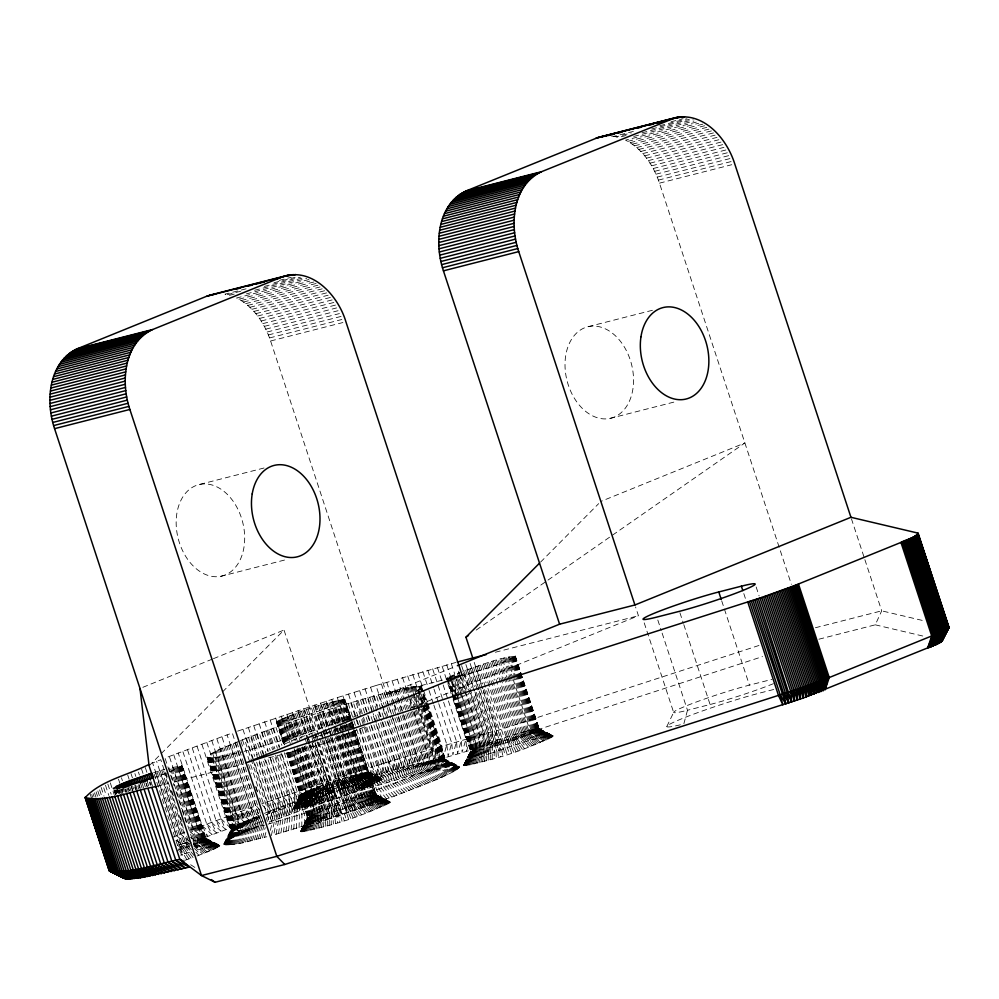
<?xml version="1.0" encoding="UTF-8"?>
<svg xmlns="http://www.w3.org/2000/svg" width="999" height="999" viewBox="0 0 999 999"><rect width="100%" height="100%" fill="white"/><g stroke="black" fill="none" stroke-linecap="round" stroke-linejoin="round"><path stroke-width="0.75" stroke-dasharray="5 3.75" d="M302.335 799.188L272.427 810.201L269.455 822.077L302.26 809.989L302.335 799.188C349.25 784.44 396.079 764.759 445.104 759.34L459.128 766.395L459.278 767.444L453.409 771.703L439.448 778.421L394.393 796.141L332.767 817.207L273.689 834.927L276.286 821.927L256.643 762.187M465.347 691.558L479.695 735.202L479.607 747.539L376.673 777.734L265.709 814.847M301.785 826.847L301.898 814.56L281.631 752.921M331.955 737.961L344.393 775.786L344.218 788.136L338.773 777.622L326.336 739.797M758.978 645.466L496.703 730.756L484.078 734.04L483.778 746.44L479.607 747.539L484.078 734.04L470.691 693.294M197.015 855.993L213.948 849.175L219.817 845.516L205.494 838.336L192.819 840.871L202.66 848.551L219.705 845.391M293.169 808.84L300.262 794.742C321.74 784.29 345.317 776.285 368.843 772.314L382.654 779.257C355.794 793.568 323.501 803.833 293.169 808.84L300.424 794.555M299.076 827.659L299.425 815.296L279.208 753.795M299.55 810.951L299.862 800.062M300.624 831.505L307.717 817.407C329.195 806.967 352.772 798.963 376.298 794.992L390.109 801.922C363.249 816.233 330.956 826.498 300.624 831.505L307.717 817.407M307.63 817.694C330.494 814.035 355.407 805.906 376.373 795.092L354.97 730.119M321.74 802.559L322.24 785.326M329.195 825.236L329.695 807.991M345.005 699.662C323.913 710.501 299.65 718.481 276.248 722.277C297.327 711.438 321.603 703.458 345.005 699.662L351.698 720.167M337.587 736.138L350.025 773.963L349.65 786.375L344.393 775.786L261.513 803.895M300.262 794.742C322.752 791.857 348.052 783.004 368.918 772.414M463.561 765.371L470.654 751.273C492.132 740.833 515.721 732.829 539.235 728.858L553.046 735.788C526.198 750.099 493.906 760.364 463.561 765.371L470.829 751.098M463.673 765.509L470.654 751.273M492.145 759.103L492.632 741.857M488.374 732.904L487.874 745.366L483.778 746.44L488.374 732.904L474.987 692.17M342.245 731.418L355.632 772.152L355.082 784.615L350.025 773.963L344.393 775.786M296.391 828.446L296.99 816.021L276.898 754.907M296.865 811.9L297.415 800.936M492.582 731.805L491.87 744.342L487.874 745.366L492.582 731.805L479.183 691.071M237.6 731.143L337.325 697.614L361.238 770.366L360.502 782.879L355.632 772.152L350.025 773.963M293.743 829.232L294.568 816.732L274.438 755.531M319.717 803.159L320.542 790.659M327.173 825.836L327.997 813.336L305.507 744.954M490.109 759.702L490.934 747.202L473.239 693.368M294.205 812.861L294.992 801.81M293.169 808.666L300.162 804.67L319.892 796.927L320.679 785.888M300.624 831.343L308.841 826.797L327.347 819.605L328.134 808.553M463.573 765.209L470.554 761.201L490.297 753.471L491.071 742.419M354.395 730.756L366.833 768.581L365.909 781.143L361.238 770.366L355.632 772.152M496.703 730.756L491.87 744.342L495.766 743.343L496.703 730.756L483.304 690.009M291.121 829.994L292.17 817.432L272.078 756.318M357.093 720.254L372.402 766.82L371.291 779.432L366.833 768.581L361.238 770.366M291.583 813.81L292.595 802.684M365.522 727.235L377.959 765.072L376.673 777.734L372.402 766.82L366.833 768.581M288.524 830.756L289.81 818.119L269.718 757.005M317.732 803.745L319.018 791.108M325.187 826.41L326.473 813.785L304.27 746.241M488.124 760.276L489.41 747.652L464.135 670.779C480.831 665.509 498.214 657.579 515.397 656.331C499.138 665.546 480.344 670.042 462.562 675.736M288.986 814.759L290.234 803.546M317.907 797.652L319.156 786.438M325.362 820.329L326.611 809.115M488.299 754.195L489.547 742.969M371.041 725.511L383.479 763.336L382.018 776.048L377.959 765.072L372.402 766.82M285.964 831.493L287.475 818.793L259.378 733.341C299.213 718.681 339.61 705.469 380.569 694.28C381.131 694.367 434.565 679.008 417.719 690.671M484.078 734.04L388.986 761.625L387.35 774.387L383.479 763.336L377.959 765.072M286.413 815.696L287.887 804.395M283.429 832.217L285.165 819.455L265.272 758.915M315.796 804.295L317.532 791.533M323.251 826.972L324.987 814.21L302.622 746.178M486.188 760.838L487.924 748.076L463.174 672.764M382.018 722.102L394.455 759.939L392.644 772.751L373.201 713.611M283.878 816.633L285.577 805.244M315.959 798.363L317.657 786.987M323.414 821.041L325.112 809.652M486.363 754.907L488.061 743.518M280.944 832.916L282.892 820.092L262.799 758.978M337.325 697.614L375.974 685.514L399.887 758.266L397.914 771.128L394.455 759.939M281.381 817.557L283.304 806.093M389.023 707.155L405.294 756.618L403.146 769.53L399.887 758.266M278.484 833.603L280.657 820.716L260.876 760.576M313.911 804.832L316.084 791.945M321.366 827.497L323.539 814.61L301.061 746.228M484.303 761.363L486.488 748.476L468.306 693.194M398.214 717.17L410.651 754.994L408.341 767.944L405.294 756.618M238.636 741.345C228.346 746.578 214.985 749.113 207.055 757.579C218.469 759.69 230.719 753.808 242.108 751.91M263.599 821.977L262.812 824.662C250.137 830.943 233.953 834.053 223.976 844.143C237.999 846.365 252.872 839.247 266.795 836.787M267.994 824.15L327.522 806.618L388.661 785.714L432.804 767.956L443.481 762.237L445.454 760.414L445.104 759.34M276.061 834.277L278.459 821.328L250.612 736.65L259.378 733.341M278.921 818.481L281.056 806.93M314.073 799.075L316.208 787.524M321.528 821.74L323.664 810.201M484.478 755.606L486.613 744.055M403.534 715.559L415.971 753.396L413.499 766.395L410.651 754.994M312.088 805.331L314.685 792.332M319.543 828.009L322.14 814.997L300.05 747.839M482.48 761.875L485.077 748.863L467.107 694.18M276.486 819.392L278.846 807.766M414.023 712.437L426.461 750.274L423.663 763.348L421.241 751.822L418.606 764.859L415.971 753.396M271.341 835.564L274.151 822.514L254.545 762.861M274.101 820.291L276.673 808.591M312.237 799.762L314.81 788.049M319.692 822.427L322.265 810.726M482.642 756.293L485.202 744.592M417.744 706.555L431.618 748.75L428.671 761.875L426.461 750.274M270.392 830.356L272.065 823.076L244.43 739.048L250.612 736.65M310.314 805.806L313.336 792.694M317.769 828.483L320.791 815.371L298.501 747.589M480.719 762.349L483.728 749.238L460.289 677.934M271.753 821.19L274.525 809.402M423.813 707.966L436.738 747.252L433.628 760.414L431.618 748.75M427.909 703.596L441.783 745.791L438.536 758.99L436.738 747.252M310.477 800.436L313.449 788.573M317.932 823.114L320.904 811.25M480.869 756.98L483.853 745.117M433.853 705.069L446.765 744.355L443.381 757.592L441.783 745.791M264.585 837.374L266.109 831.493M308.629 806.255L312.025 793.044M316.084 828.933L319.48 815.708L297.003 747.327M479.021 762.799L482.43 749.575L464.547 695.192M267.595 821.453L270.367 811.001L272.427 810.201M438.773 703.658L451.698 742.944L448.151 756.218L446.765 744.355M262.425 837.936L265.222 827.609M443.631 702.285L456.543 741.57L452.872 754.882L451.698 742.944M265.397 822.302L268.356 811.787L270.367 811.001M308.766 801.098L312.138 789.085M316.221 823.775L319.593 811.75M479.17 757.642L482.542 745.616M260.314 838.473L264.098 825.162L236.788 742.095M306.993 806.68L310.776 793.368M314.448 829.357L318.231 816.033L296.104 748.713M477.397 763.211L481.181 749.899L463.349 695.666M448.414 700.948L461.326 740.234L457.517 753.583L456.543 741.57M453.121 699.637L466.046 738.923L462.087 752.297L461.326 740.234M258.254 838.998L262.225 825.636L234.99 742.819M457.28 696.915L470.679 737.649L466.583 751.061L466.046 738.923M260.689 825.511L262.35 820.092M307.143 801.747L310.889 789.572M314.598 824.412L318.344 812.249M477.534 758.278L481.293 746.116M256.243 839.497L260.389 826.098L233.242 743.543M305.444 807.067L309.59 793.668M312.899 829.744L317.045 816.333L294.755 748.563M475.849 763.611L479.982 750.199L456.468 678.671M461.825 695.666L475.224 736.413L471.004 749.849L470.679 737.649M254.27 839.984L258.591 826.535L231.543 744.255M258.616 826.335L261.676 816.82M479.695 735.202L475.349 748.676L475.224 736.413M252.372 840.446L256.855 826.947L229.895 744.942M303.971 807.429L308.454 793.943M311.426 830.094L315.909 816.608L293.606 748.775M474.375 763.96L478.858 750.474L455.881 680.581M256.593 827.147L260.702 814.834C251.024 819.817 238.349 822.227 230.981 830.331C241.721 832.479 253.359 826.897 264.098 825.162M305.582 802.372L309.69 790.059M313.037 825.037L317.145 812.724M475.974 758.903L480.094 746.59M250.512 840.883L255.17 827.359L228.296 745.629M254.62 827.959L258.916 815.571M248.714 841.308L253.521 827.734L226.748 746.29M302.585 807.754L307.392 794.193M310.04 830.431L314.847 816.857L292.844 749.937M472.977 764.297L477.784 750.724L460.089 696.89M252.697 828.745L257.155 816.295M304.096 802.971L308.554 790.521M311.551 825.649L316.009 813.198M474.5 759.515L478.958 747.065M246.965 841.695L251.935 828.096L221.915 736.738L232.317 733.016L259.378 817.095L195.242 841.108L190.559 837.262M250.836 829.52L255.457 816.995M245.279 842.07L250.399 828.446L223.813 747.577M301.273 808.054L306.393 794.417M308.728 830.718L313.848 817.082L291.833 750.162M471.678 764.585L476.785 750.948L459.09 697.115M249.026 830.281L253.808 817.694M302.697 803.558L307.48 790.971M310.152 826.235L314.935 813.648M473.101 760.102L477.884 747.514M243.644 842.432L248.913 828.758L222.427 748.201M247.277 831.031L252.21 818.381M242.083 842.756L247.477 829.058L221.091 748.813M300.062 808.303L305.457 794.617M307.517 830.981L312.912 817.282L290.796 750.012M470.454 764.847L475.849 751.148L452.884 681.318M245.579 831.767L250.662 819.043M301.386 804.12L306.481 791.408M308.841 826.797L313.936 814.073M471.79 760.664L476.873 747.939M240.572 843.069L246.104 829.345L219.817 749.4M243.931 832.479L249.163 819.692M239.123 843.356L244.78 829.607L218.594 749.974M298.926 808.541L304.595 794.792M306.381 831.205L312.05 817.457L289.797 749.787M469.33 765.072L474.987 751.323L457.043 696.74M242.357 833.178L247.727 820.329M300.162 804.67L305.532 791.82M307.617 827.334L312.987 814.485M470.554 761.201L475.936 748.351M237.725 843.618L243.519 829.844L217.432 750.536M240.834 833.865L246.341 820.953M236.401 843.855L242.307 830.069L216.333 751.073M297.902 808.728L303.796 794.929M305.357 831.405L311.251 817.607L289.335 751.173M468.294 765.259L474.2 751.473L456.493 697.639M235.14 844.068L245.005 821.565M299.026 805.182L304.67 792.207M306.481 827.846L312.125 814.884M469.43 761.713L475.062 748.75M237.974 835.176L243.731 822.152M233.941 844.267L240.06 830.444L214.31 752.11M296.965 808.878L303.084 795.054M304.42 831.555L310.539 817.731L288.624 751.073M467.357 765.421L473.476 751.598L450.886 682.879M232.817 844.442L239.036 830.594L213.386 752.597M236.638 835.801L242.52 822.726M297.989 805.669L303.871 792.582M305.444 828.333L311.326 815.259M468.381 762.2L474.263 749.125M231.743 844.58L241.358 823.288M296.129 809.003L302.435 795.142M303.584 831.68L309.89 817.819L288.049 751.373M466.521 765.546L472.839 751.685L450.312 683.179M818.88 639.21L875.274 624.825L881.692 610.839L864.884 559.677M230.744 844.704L237.15 830.843L211.726 753.508M234.153 837.012L240.26 823.825M297.04 806.118L303.147 792.931M304.495 828.795L310.589 815.609M467.445 762.662L473.538 749.475M229.807 844.804L236.288 830.931L210.989 753.945M295.392 809.09L301.873 795.216M302.847 831.755L309.328 817.881L287.35 751.048M465.784 765.621L472.265 751.748L449.787 683.366M233.004 837.587L239.211 824.35M228.946 844.879L235.502 831.006L210.302 754.357M231.93 838.136L238.224 824.849M296.191 806.555L302.497 793.268M303.646 829.22L309.94 815.933M466.595 763.086L472.889 749.799M228.147 844.929L234.777 831.043L209.69 754.757M294.755 809.14L301.386 795.254M302.21 831.805L308.841 817.919L286.938 751.31M465.147 765.671L471.778 751.785L454.083 697.951M230.919 838.673L237.3 825.336M227.41 844.967L234.116 831.068L209.141 755.132M229.97 839.185L236.438 825.811M295.454 806.955L301.923 793.568M302.909 829.62L309.378 816.245M465.846 763.486L472.315 750.112M226.748 844.967L233.504 831.081L208.654 755.481M294.23 809.153L300.974 795.254M301.686 831.817L308.429 817.931L286.551 751.173M464.622 765.684L471.378 751.797L453.671 697.964M666.77 726.598L673.651 712.424L643.993 622.202M229.096 839.684L235.639 826.26M226.161 844.942L232.967 831.056L208.229 755.818M228.284 840.159L234.902 826.697M294.805 807.317L301.423 793.855M302.26 829.994L308.878 816.533M465.209 763.86L471.828 750.399M225.637 844.904L232.492 831.018L207.867 756.131M227.535 840.609L234.228 827.11M293.806 809.128L300.649 795.241M301.261 831.792L308.104 817.919L286.301 751.598M464.198 765.659L471.053 751.785L453.346 697.939M225.187 844.842L232.08 830.956L207.567 756.418M226.86 841.046L233.616 827.497M294.268 807.654L301.011 794.118M301.723 830.331L308.466 816.782M464.66 764.198L471.416 750.649M224.8 844.742L231.731 830.881L207.342 756.693M226.261 841.458L233.054 827.871M293.481 809.065L300.412 795.192M300.936 831.742L307.867 817.869L285.914 751.086M463.886 765.609L470.804 751.735L446.74 678.521L459.927 672.364M224.488 844.63L231.443 830.768L207.168 756.955M225.724 841.845L232.567 828.233M293.831 807.966L300.674 794.342M301.286 830.631L308.129 817.02M464.235 764.497L471.078 750.886M224.251 844.492L231.231 830.644L207.068 757.18M224.076 844.33L232.143 828.558M293.269 808.965L300.249 795.117M300.724 831.643L307.704 817.794M224.862 842.557L231.793 828.883M223.976 844.143L231.493 829.17M300.961 830.906L307.879 817.232M223.988 843.705L231.256 829.445M446.74 678.521L448.351 678.995M470.641 751.66C493.469 747.627 518.743 739.909 539.235 728.858M149.088 765.821L160.065 754.782M161.164 753.671L221.491 692.956M222.59 691.857L284.016 630.032L346.416 819.829M540.534 562.15L598.676 503.633M284.216 744.267L295.679 738.998L317.307 731.305M476.186 630.094L744.892 442.969L600.861 501.423M415.322 692.02L416.183 691.545M170.08 771.74L182.055 765.796L168.893 768.131L194.006 844.492L203.659 840.309L205.894 838.448M191.246 842.681L179.845 847.289L177.385 845.429M142.869 687.312L212 659.253M213.449 658.666L284.016 630.032M308.953 279.545L236.663 297.989C253.546 306.543 264.747 323.401 270.604 340.984L386.775 694.33L455.906 666.283M364.81 726.81L321.603 744.355L265.871 758.566M410.889 708.104L638.448 615.746L635.564 606.955M172.602 837.312L184.703 832.467L160.789 759.715L152.622 762.974L176.536 835.726L187.35 844.242M240.522 740.584L244.43 739.048M264.435 813.336L268.356 811.787M221.915 736.738L165.01 758.054L174.101 785.701M259.877 810.002L256.243 805.768L188.923 830.806L199.325 839.497M166.009 773.301L155.145 777.197M462.687 671.316L464.135 670.779M189.935 846.053L177.41 850.511M317.158 736.525L342.932 727.297L352.372 722.24L350.749 722.152L375.112 796.253L388.574 803.571M357.63 715.546L352.759 717.294L376.673 790.047L383.828 799.949M319.892 796.927C340.497 790.384 361.126 781.555 382.654 779.257M184.74 860.364L193.082 857.429L182.455 843.843L177.56 845.354L182.78 854.382L191.234 851.797L184.041 843.368L182.455 843.843M490.297 753.471C510.889 746.915 531.518 738.099 553.046 735.788M327.347 819.605C347.952 813.049 368.581 804.232 390.109 801.922M302.26 809.989L356.356 791.845L407.317 776.623L444.255 767.544L454.433 766.008L459.128 766.395M347.789 719.043L293.182 737.15L244.081 751.398M495.766 743.343L762.537 656.593M313.798 737.612L315.472 737.075M180.594 855.069L182.78 854.382M153.634 772.602L164.698 769.292M383.479 763.336L388.986 761.625M375.974 685.514L455.781 662.462M307.217 739.647L308.841 739.16M184.041 843.368L188.611 842.032M202.66 848.551L197.19 850.062L195.042 848.051M611.513 136.064L613.848 136.364L636.438 130.607M671.078 121.766L683.129 118.694M613.848 136.364L616.196 136.826L631.256 132.979M659.877 125.687L686.987 118.769M626.073 135.514L618.543 137.425L616.196 136.826M651.673 128.983L689.335 119.368M641.97 132.805L693.181 119.755M633.753 136.413L694.005 121.041M696.315 122.103L625.524 140.16C642.407 148.714 653.608 165.572 659.465 183.154L791.383 584.378M627.822 141.359L698.601 123.302M630.082 142.707L705.381 123.501M632.305 144.193L704.607 125.762M634.502 145.817L706.793 127.385M636.65 147.577L708.94 129.133M638.748 149.463L714.048 130.245M640.796 151.461L716.096 132.255M642.782 153.584L715.072 135.152M644.692 155.832L716.995 137.387M646.553 158.179L718.843 139.735M648.326 160.627L722.127 141.796M650.024 163.174L725.336 143.968M651.648 165.809L723.95 147.365M653.184 168.531L726.985 149.7M654.632 171.328L728.433 152.497M655.981 174.188L729.782 155.369M657.242 177.123L731.043 158.304M658.403 180.12L732.205 161.289M659.465 183.154L731.755 164.71M246.079 288.823L224.987 294.193L229.683 295.254L234.203 294.106M279.208 280.369L291.258 277.297M227.335 294.655L243.906 290.422M274.026 282.742L295.105 277.36M264.323 286.426L300.474 277.198M254.62 290.259L302.809 277.959M246.403 293.856L306.643 278.484M238.961 299.188L309.74 281.131M241.221 300.537L316.521 281.331M243.444 302.023L318.756 282.817M245.642 303.646L317.932 285.214M247.789 305.407L320.08 286.963M249.887 307.292L322.178 288.848M251.935 309.29L327.235 290.085M253.908 311.413L327.709 292.595M255.831 313.661L328.134 295.217M257.692 316.009L331.493 297.178M259.465 318.456L334.777 299.25M261.164 321.004L336.476 301.798M262.787 323.639L336.588 304.807M264.323 326.361L336.613 307.917M265.771 329.158L338.062 310.714M267.12 332.018L339.423 313.586M268.381 334.952L342.182 316.134M269.543 337.949L341.833 319.505M270.604 340.984L342.894 322.54M588.236 326.661L652.996 310.14M199.862 484.378L264.635 467.857M610.327 418.331A47.153 33.267 75.7 0 0 621.853 343.194A47.153 33.267 75.7 0 0 565.659 355.956A47.153 33.267 75.7 0 0 610.327 418.331L676.598 401.423M220.979 576.261A47.153 33.267 75.7 0 0 233.379 501.573A47.153 33.267 75.7 0 0 176.91 513.124A47.153 33.267 75.7 0 0 220.979 576.261L287.25 559.365M495.367 652.247L638.448 615.746M386.775 694.33L451.536 677.821M155.931 786.6L167.982 783.528M174.001 781.992L243.281 764.322M815.434 627.734L881.692 610.839L925.723 621.216M773.701 689.497L760.152 692.956A58.117 3.959 -18.2 0 0 682.067 718.631A58.117 3.959 -18.2 0 0 683.816 723.938L687.487 710.264A47.153 3.209 -18.2 0 1 686.063 705.956A47.153 3.209 -18.2 0 1 749.412 685.127L772.002 679.37M773.426 683.678A47.153 3.209 -18.2 0 1 710.077 704.495L687.487 710.264L661.713 631.88M875.274 624.825L925.012 636.55M190.672 864.734L196.978 868.78M539.073 728.783L553.146 735.926M444.468 759.153L459.303 766.558M444.056 759.09L459.403 766.745M368.681 772.239L382.442 779.158M368.431 772.19L382.754 779.382M376.136 794.917L390.209 802.06M205.732 838.373L219.817 845.516M205.494 838.336L219.181 845.229M553.146 736.088L539.31 729.083L522.015 676.473M443.581 759.053L459.428 766.957M445.554 760.177L459.39 767.182M368.918 772.539L382.754 779.557M390.209 802.222L376.298 794.992M219.805 845.691L205.969 838.673L181.98 765.696M538.511 728.721L552.097 735.614M443.032 759.028L459.278 767.444M368.107 772.177L381.693 779.07M375.562 794.854L389.148 801.747M205.17 838.311L218.756 845.204M442.432 759.04L455.969 765.933M538.099 728.721L553.034 736.288M459.09 767.719L445.279 760.664L427.584 706.83M441.77 759.065L455.232 765.958M367.707 772.19L382.642 779.757M390.097 802.422L376.286 795.366L354.757 729.894M375.162 794.854L388.623 801.76M219.693 845.891L205.881 838.835L181.818 765.621M204.758 838.323L218.232 845.216M458.841 768.019L445.054 760.938L427.247 706.768M552.809 736.525L539.06 729.42L514.91 655.981M441.034 759.115L458.516 768.343M368.656 772.876L382.417 779.994M389.872 802.659L376.111 795.554L344.518 699.45M219.468 846.128L205.719 839.01L181.568 765.584M537.612 728.758L550.936 735.676M440.247 759.178L453.571 766.083M367.22 772.227L380.532 779.133M374.675 794.892L387.987 801.81M204.271 838.361L217.595 845.266M458.116 768.681L444.393 761.55L421.915 693.156M439.398 759.265L452.634 766.183M552.484 736.8L538.811 729.632L514.585 655.968M457.654 769.055L443.968 761.875L421.965 694.954M368.406 773.089L382.093 780.256M389.548 802.934L375.861 795.766L344.193 699.425M219.143 846.39L205.469 839.222L181.244 765.559M537.05 728.833L550.199 735.751M438.486 759.377L451.635 766.308M366.658 772.289L379.795 779.22M374.101 794.967L387.25 801.885M203.709 838.423L216.858 845.354M457.117 769.442L443.481 762.237L425.686 708.116M437.512 759.515L450.561 766.458M552.047 737.1L538.473 729.857L514.185 655.981M456.506 769.854L442.932 762.612L417.844 686.313M368.082 773.326L381.655 780.569M389.111 803.233L375.537 795.991L343.781 699.437M218.719 846.702L205.132 839.46L180.844 765.571M536.413 728.92L549.363 735.876M436.476 759.665L449.438 766.633M366.009 772.377L378.958 779.345M373.464 795.054L386.413 802.01M203.072 838.511L216.021 845.479M455.844 770.279L442.32 762.999L417.12 686.363M551.51 737.437L538.061 730.119L513.698 656.018M435.389 759.852L448.239 766.82M455.094 770.741L441.645 763.411L416.333 686.425M367.669 773.576L381.118 780.906M218.169 847.04L204.72 839.722L180.357 765.609M535.689 729.045L548.426 736.038M434.24 760.039L446.978 767.045M365.297 772.502L378.022 779.495M372.752 795.179L385.477 802.172M202.347 838.636L215.085 845.629M454.283 771.216L440.909 763.848L422.652 708.341M550.874 737.811L537.562 730.406L513.136 656.081M433.029 760.264L445.641 767.282M453.409 771.703L440.097 764.297L421.928 709.015M367.17 773.863L380.469 781.268M387.924 803.945L374.625 796.54L350.387 722.814M217.532 847.402L204.233 839.997L179.795 765.671M534.902 729.183L547.39 736.226M431.768 760.501L452.46 772.215M364.498 772.652L376.998 779.682M371.953 795.316L384.453 802.359M201.561 838.785L214.048 845.816M550.124 738.211L537 730.706L512.487 656.168M430.444 760.763L451.448 772.751M366.596 774.175L379.732 781.668M387.187 804.345L374.051 796.84L349.55 722.302M216.783 847.801L203.659 840.309L179.146 765.771M534.028 729.357L546.266 736.45M429.071 761.051L450.374 773.313M363.636 772.826L375.861 779.919M371.091 795.491L383.316 802.584M200.687 838.96L212.924 846.053M549.275 738.636L536.351 731.043L511.775 656.293M427.634 761.35L449.225 773.888M365.946 774.5L378.883 782.105M386.338 804.769L373.401 797.177L341.371 699.75M215.934 848.238L203.009 840.634L178.434 765.883M448.014 774.475L435.189 766.82L411.501 694.792M533.091 729.557L545.042 736.713M426.148 761.675L438.099 768.818M362.699 773.026L374.65 780.169M370.154 795.691L382.105 802.846M199.763 839.16L211.701 846.303M548.339 739.098L535.626 731.393L510.976 656.443M446.74 775.087L434.028 767.382L415.372 710.639M365.222 774.849L377.934 782.554M385.389 805.231L372.677 797.527L348.239 723.176M214.997 848.688L202.285 840.983L177.635 766.033M424.612 762.012L436.413 769.193M445.404 775.724L432.804 767.956L414.148 711.213M532.092 729.782L543.743 737M423.027 762.374L434.665 769.592M361.7 773.251L373.339 780.469M369.155 795.916L380.794 803.134M198.751 839.385L210.402 846.603M547.29 739.585L534.827 731.768L510.114 656.605M444.006 776.373L431.531 768.543L408.579 698.713M364.423 775.224L376.898 783.041M384.353 805.718L371.878 797.901L347.652 724.2M213.948 849.175L201.486 841.358L176.773 766.208M421.378 762.749L432.867 770.017M442.545 777.035L430.207 769.155L411.376 711.875M531.031 730.032L542.345 737.337M419.692 763.161L431.006 770.454M360.627 773.501L371.953 780.793M368.082 796.166L379.408 803.471M197.69 839.635L209.003 846.927M546.153 740.097L533.953 732.155L516.246 678.321M441.021 777.721L428.821 769.779L409.203 710.127M363.549 775.624L375.761 783.553M383.216 806.23L371.004 798.288L338.786 700.274M212.824 849.687L200.612 841.757L175.836 766.408M417.944 763.573L429.095 770.916M439.448 778.421L427.372 770.416L404.408 700.574M529.895 730.306L540.871 737.687M416.158 764.01L427.135 771.39M359.503 773.775L370.479 781.156M366.958 796.44L377.934 803.82M196.553 839.909L207.53 847.289M544.93 740.634L533.016 732.567L515.309 678.733M437.799 779.133L425.886 771.066L399.101 689.622M362.612 776.036L374.538 784.103M381.993 806.767L370.067 798.701L348.264 732.379M211.588 850.236L199.675 842.169L174.837 766.633M414.323 764.472L425.124 771.902M436.101 779.857L424.338 771.74L405.594 714.735M528.708 730.606L539.323 738.086M412.45 764.947L423.064 772.414M358.304 774.075L368.931 781.543M365.759 796.74L376.386 804.22M195.367 840.209L205.981 847.676M543.618 741.196L532.005 733.004L507.105 657.292M434.353 780.606L422.739 772.414L399.775 702.572M361.601 776.46L373.226 784.665M380.681 807.329L369.056 799.138L347.24 732.754M210.277 850.798L198.664 842.594L173.764 766.882M410.514 765.446L420.954 772.964M432.542 781.368L421.079 773.114L394.031 690.821M527.46 730.931L542.22 741.782M408.554 765.958L418.793 773.526M430.669 782.142L419.38 773.813L392.245 691.271M357.055 774.4L371.828 785.239M364.51 797.065L374.75 804.632M379.283 807.916L367.982 799.587L343.519 725.149M194.118 840.534L208.878 851.385M428.758 782.941L417.632 774.537L398.501 716.333M406.531 766.483L416.583 774.1M540.746 742.394L529.795 733.915L511.963 679.682M426.785 783.74L415.834 775.274L396.653 716.932M359.39 777.384L370.342 785.851M377.797 808.528L366.845 800.049L334.39 701.323M207.405 851.985L196.453 843.518L171.441 767.457M176.249 840.134L183.541 845.778M526.161 731.28L536.001 738.948M404.483 767.032L414.335 774.712M355.756 774.737L365.609 782.417M363.211 797.414L373.064 805.082M424.762 784.565L413.998 776.011L389.947 702.884M402.397 767.594L412.038 775.324M190.06 841.732L180.569 834.103L156.656 761.35M539.185 743.019L528.596 734.402L510.714 680.007M422.689 785.389L412.1 776.772L391.808 715.034M358.204 777.859L368.781 786.475M376.236 809.153L365.659 800.536L341.271 726.385M205.844 852.609L195.255 843.993L170.205 767.781M524.8 731.643L534.24 739.435M400.262 768.181L409.69 775.961M354.408 775.112L363.836 782.891M361.863 797.776L371.291 805.569M193.818 843.193L200.899 849.025M420.567 786.225L410.164 777.534L390.746 718.468M398.089 768.78L407.317 776.623M537.549 743.656L527.347 734.889L502.235 658.528M418.394 787.087L408.191 778.321L384.39 705.931M356.943 778.358L367.157 787.125M374.613 809.802L364.398 801.023L342.37 734.003M194.006 844.492L204.208 853.258M173.714 754.67L197.64 827.422L207.742 836.225L202.123 825.698L178.209 752.946M523.401 732.03L532.417 739.934M395.891 769.392L404.895 777.284M353.009 775.499L362.013 783.391M360.464 798.164L369.468 806.068M193.444 844.592L199.076 849.525M416.183 787.949L406.168 779.108L387.038 720.903M202.123 825.698L212.075 834.565L206.693 823.95L182.767 751.211M393.643 770.017L402.435 777.984M535.851 744.317L526.036 735.401L508.054 680.719M413.923 788.823L404.108 779.907L376.336 695.429M355.644 778.858L365.447 787.786M372.902 810.464L363.099 801.535L338.898 727.934M206.693 823.95L216.496 832.879L211.338 822.202L187.412 749.45M193.781 845.991L202.51 853.92M211.338 822.202L220.991 831.18L216.059 820.416L192.145 747.677M521.953 732.442L530.531 740.459M391.371 770.654L399.95 778.683M411.625 789.709L402.01 780.706L382.405 721.053M351.561 775.898L360.127 783.928M359.016 798.576L367.582 806.605M216.059 820.416L225.562 829.47L220.854 818.631L196.94 745.878M534.078 745.004L524.675 735.926L499.488 659.278M409.278 790.609L399.875 781.518L371.965 696.64M354.283 779.382L363.686 788.461M371.128 811.138L361.738 802.06L339.735 735.127M194.468 848.538L200.737 854.595M389.073 771.315L397.415 779.407M220.854 818.631L230.195 827.734L225.724 816.832L201.798 744.08M406.893 791.508L397.702 782.342L374.737 712.512M225.724 816.832L234.902 825.986L206.743 742.257M520.467 732.866L528.596 741.021M386.738 771.99L394.855 780.144M350.075 776.323L358.191 784.477M357.53 799L365.646 807.155M187.125 842.469L190.172 845.516M230.657 815.009L239.685 824.237L211.738 740.434M532.242 745.691L523.276 736.45L498.039 659.69M404.458 792.419L395.492 783.179L367.457 697.914M352.872 779.919L361.85 789.148M369.305 811.825L360.327 802.584L327.635 703.159M195.916 852.209L198.901 855.281M384.365 772.677L392.257 780.893M235.652 813.174L244.518 822.464L216.795 738.586M401.998 793.343L393.244 784.015L369.455 711.663M240.722 811.338L249.413 820.679L245.841 809.49L254.37 818.893L227.098 734.877M518.943 733.316L526.61 741.595M381.98 773.376L389.635 781.668M348.551 776.772L356.206 785.064M356.006 799.45L363.661 807.729M185.602 842.906L189.435 847.052M530.357 746.39L521.828 736.987L504.12 683.154M399.5 794.267L390.971 784.864L370.392 722.302M351.423 780.456L359.965 789.859M367.42 812.524L358.878 803.121L334.565 729.158M191.333 849.724L188.486 846.59L163.212 769.717M379.558 774.088L386.988 782.442M251.011 807.629L259.378 817.095M396.965 795.204L388.661 785.714L369.043 726.061M517.382 733.766L524.575 742.195M377.11 774.812L384.303 783.241M346.99 777.234L354.183 785.664M354.445 799.899L361.638 808.328M528.421 747.102L520.329 737.537L495.029 660.564M394.393 796.141L386.313 786.563L366.67 726.81M349.937 781.006L358.017 790.571M365.472 813.236L357.392 803.671L335.389 736.738M194.181 855.644L187 847.14L161.688 770.154M262.412 804.957L269.543 813.486L266.845 802.01L252.972 759.814M374.65 775.549L381.593 784.053M391.795 797.077L383.941 787.437L355.644 701.335M266.845 802.01L274.688 811.675L272.215 800.124L259.29 760.838M272.215 800.124L279.882 809.852L277.622 798.238L264.698 758.953M515.796 734.253L526.423 747.826M372.165 776.298L378.871 784.877M389.173 798.039L381.543 788.298L353.196 702.06M345.404 777.709L356.031 791.295M352.859 800.386L363.486 813.96M277.622 798.238L285.115 808.029L283.054 796.353L270.142 757.067M386.513 798.988L379.121 789.173L359.34 728.995M369.655 777.06L376.111 785.701M283.054 796.353L290.384 806.205L288.536 794.467L275.624 755.182M524.388 748.551L517.245 738.648L499.537 684.777M346.853 782.117L353.996 792.02M361.451 814.684L354.308 804.782L332.005 736.975M288.536 794.467L295.679 804.382L294.043 792.582L281.131 753.296M191.046 858.153L183.903 848.251L158.541 771.091M514.185 734.74L520.404 743.456M367.12 777.834L373.339 786.55M343.793 778.196L350.012 786.925M351.248 800.873L357.455 809.59M180.844 844.33L187.063 853.059M294.043 792.582L300.999 802.559L299.575 790.696L306.356 800.736L305.132 788.81L292.695 750.973M374.2 790.921L381.106 800.911M364.573 778.608L370.542 787.412M522.315 749.287L515.659 739.21L490.272 661.987M371.715 791.795L378.384 801.872M345.254 782.679L351.923 792.756M359.378 815.421L352.709 805.344L328.484 731.643M188.986 858.89L182.317 848.813L156.93 771.59M305.132 788.81L311.725 798.925L310.714 786.925L297.789 747.639M512.549 735.239L518.269 744.118M362.013 779.407L367.732 788.273M342.158 778.708L347.877 787.574M349.6 801.373L355.332 810.251M179.208 844.842L184.927 853.708M369.205 792.682L375.624 802.846M310.714 786.925L317.108 797.102L316.308 785.052L303.858 747.227M359.44 780.207L364.91 789.16M316.308 785.052L322.515 795.304L321.903 783.179L309.465 745.354M520.217 750.024L514.035 739.772L496.278 685.776M372.839 803.808L366.67 793.568L338.099 706.655M343.644 783.241L349.812 793.493M357.267 816.158L351.099 805.918L326.648 731.543M186.875 859.627L180.694 849.375L155.295 772.09M321.903 783.179L327.934 793.493L327.522 781.318L315.085 743.493M510.889 735.764L516.121 744.792M356.855 781.018L362.075 790.047M340.497 779.22L345.716 788.248M347.952 801.897L353.171 810.926M370.042 804.782L364.123 794.442L344.031 733.341M327.522 781.318L333.366 791.695L333.142 779.47L338.786 789.909L338.773 777.622M197.64 827.422L203.484 837.874L193.244 829.12L169.318 756.368M518.081 750.761L512.4 740.346L486.975 663.011M354.245 781.83L359.215 790.946M367.232 805.743L361.563 795.329L339.548 728.396M342.008 783.803L347.677 794.23M355.132 816.895L349.463 806.48L316.583 706.468M179.77 851.248L184.028 859.053M364.41 806.717L358.978 796.215L330.332 709.09M509.228 736.288L513.936 745.479M351.648 782.654L356.356 791.845M338.823 779.744L343.544 788.935M346.278 802.422L350.999 811.613M515.921 751.498L510.751 740.908L485.302 663.536M361.563 807.691L356.393 797.102L327.722 709.914M340.347 784.377L345.529 794.967M352.984 817.632L347.802 807.042L323.326 732.579M349.026 783.491L353.484 792.769M353.783 797.976L358.716 808.653M507.542 736.825L511.75 746.178M346.403 784.34L350.612 793.681M337.15 780.281L341.358 789.635M344.605 802.959L348.813 812.312M513.748 752.235L509.078 741.47L490.896 686.188M355.844 809.627L351.173 798.863L330.132 734.839M338.673 784.939L343.344 795.704M350.799 818.368L346.129 807.604L323.851 739.834M343.768 785.177L347.727 794.617M352.972 810.589L348.564 799.737L328.459 738.623M505.856 737.362L509.552 746.877M341.146 786.038L344.83 795.554M335.464 780.831L339.161 790.346M342.919 803.496L346.616 813.024M511.563 752.971L481.943 664.622M350.1 811.55L317.22 713.286M337 785.501L341.159 796.428M348.614 819.105L320.429 735.114M338.511 786.887L341.945 796.49M347.215 812.499L314.585 714.148M851.423 518.756L864.397 558.216M756.168 586.987L759.09 595.866M743.805 593.581L746.228 600.986M721.69 600.824L749.412 685.127M679.932 612.799L683.328 623.164M683.816 624.637L710.077 704.495M657.817 620.042L661.226 630.394M515.322 656.106L521.615 675.249M515.159 656.031L539.223 729.233M509.178 656.805L515.871 677.185M508.179 657.03L514.872 677.409M505.981 657.567L512.749 678.159M513.149 679.382L530.931 733.453M504.782 657.866L511.613 678.633M503.533 658.179L510.414 679.108M500.886 658.89L507.854 680.107M496.553 660.114L503.646 681.705M493.469 661.026L518.806 738.086M491.883 661.5L497.639 678.995M488.636 662.487L494.43 680.119M483.628 664.073L490.422 684.727M480.257 665.172L486.101 682.941M487.912 688.448L509.365 753.696M478.571 665.721L507.167 754.42M476.885 666.283L482.729 684.04M484.54 689.572L502.335 743.693L504.97 755.119M474.213 662.374L482.829 688.561M475.224 666.857L500.661 744.23L502.772 755.818M473.563 667.419L480.332 688.011M480.744 689.248L498.988 744.755L500.599 756.505M471.928 667.981L497.34 745.266L498.451 757.18M470.104 663.423L478.708 689.61M470.304 668.556L495.704 745.778L496.316 757.841M468.718 669.118L474.475 686.613M476.373 692.394L494.08 746.265L494.218 758.478M465.896 664.522L474.5 690.709M467.157 669.667L492.495 746.74M465.634 670.229L471.366 687.687M461.6 665.646L470.204 691.845M462.724 676.211L467.982 692.207M461.638 677.572L466.908 693.581M458.641 671.191L459.602 674.1M460.077 675.549L464.86 690.097M458.616 672.864L460.052 677.235M457.367 673.363L458.803 677.734M459.278 679.183L464.248 694.293M457.742 678.608L462.999 694.617M451.311 663.661L454.657 673.85M456.568 679.67L461.351 694.218M453.958 674.762L455.394 679.12M452.959 675.187L454.395 679.557M454.832 680.893L459.615 695.441M452.01 675.611L458.716 695.978M451.148 675.998L452.584 680.369M446.753 664.897L450.586 676.535M452.497 682.354L456.805 695.454M450.349 676.373L451.785 680.731M452.023 681.48L456.805 696.041M449.625 676.723L451.048 681.093M451.236 681.63L456.019 696.178M448.976 677.06L450.399 681.418M447.902 677.647L449.338 682.005M447.49 677.896L448.926 682.267M449.3 683.403L453.708 696.815M447.152 678.134L453.371 697.052M446.903 678.346L453.121 697.265M442.12 666.171L447.39 682.18M447.864 683.641L451.211 693.818M437.412 667.482L442.669 683.491M443.156 684.939L447.939 699.5M432.629 668.831L443.156 700.836M427.772 670.204L433.516 687.662M433.991 689.11L438.299 702.21M422.852 671.603L428.596 689.06M429.071 690.521L433.379 703.608M417.869 673.039L423.126 689.048M423.601 690.496L427.435 702.135M421.553 686.862L445.591 759.964M421.178 686.588L445.454 760.414M420.891 686.488L422.814 692.307M423.276 693.731L427.11 705.394M420.542 686.4L426.873 705.644M420.129 686.338L426.573 705.943M426.835 706.705L444.755 761.226M419.655 686.301L421.566 692.12M419.118 686.288L420.079 689.198M418.519 686.288L419.468 689.198M421.004 693.855L425.212 706.655M412.812 674.5L419.031 693.418M419.505 694.879L423.339 706.518M415.484 686.525L417.869 693.793M418.344 695.254L422.252 707.105M414.573 686.638L416.958 693.905M417.432 695.366L421.441 707.554M413.598 686.763L415.035 691.133M415.509 692.582L439.235 764.772M412.562 686.925L413.998 691.283M415.834 696.877L438.311 765.259M411.476 687.1L414.335 695.828M414.822 697.277L437.337 765.758M407.704 675.998L417.27 705.094M410.314 687.3L417.495 709.115M417.969 710.576L436.288 766.283M409.115 687.512L411.026 693.331M407.842 687.749L415.022 709.577M406.531 688.011L409.39 696.74M409.852 698.114L413.698 709.839M402.535 677.522L409.24 697.889M409.715 699.35L412.1 706.618M405.144 688.299L407.068 694.118M403.721 688.598L411.064 710.951M402.235 688.923L404.62 696.191M404.895 697.027L408.728 708.666M397.315 679.07L404.046 699.45M397.465 690.009L403.758 709.165M395.766 690.409L399.6 702.047M392.045 680.644L403.047 714.11M390.409 691.72L394.23 703.358M394.667 704.695L398.064 715.009M386.738 682.242L393.906 704.07M394.393 705.531L396.303 711.35M388.524 692.195L396.228 715.621M386.601 692.694L389.473 701.423M384.627 693.206L391.533 714.21M381.368 683.865L388.549 705.694M382.617 693.743L386.925 706.83M387.212 707.704L390.559 717.881M380.569 694.28L383.916 704.47M378.471 694.854L382.779 707.941M383.216 709.265L385.164 715.222M374.175 696.028L377.522 706.206M379.433 712.037L381.918 719.605M370.542 687.187L378.196 710.464M378.671 711.925L381.543 720.654M369.73 697.265L374.513 711.812M365.072 688.873L372.714 712.162M365.147 698.563L368.981 710.202M362.812 699.238L369.992 721.066M359.565 690.584L370.567 724.05M360.452 699.924L365.709 715.933M366.171 717.332L368.581 724.662M358.054 700.624L366.196 725.361M354.033 692.319L362.162 717.057M362.649 718.506L365.035 725.786M348.489 694.068L356.618 718.805M350.724 702.796L358.866 727.534M348.239 703.546L352.547 716.645M352.098 721.39L354.57 728.895M344.755 699.487L354.483 729.045M342.907 695.828L351.049 720.566M351.523 722.015L353.908 729.295M343.294 699.475L350.474 721.303M342.732 699.537L349.95 721.49M342.095 699.637L349.375 721.79M340.584 699.899L348.002 722.477M339.71 700.074L347.202 722.851M337.774 700.499L347.827 731.056M336.713 700.749L344.38 724.088M344.643 724.874L347.053 732.205M335.577 701.023L343.306 724.537M335.527 707.454L341.258 724.912M341.633 726.061L343.656 732.192M333.142 701.648L340.796 724.924M331.718 699.412L339.373 722.689M339.847 724.138L341.758 729.957M331.843 701.997L341.92 732.642M332.929 708.266L337.712 722.814M330.482 702.359L338.424 726.485M329.083 702.747L339.448 734.277M326.099 701.223L337.1 734.677M326.149 703.583L334.29 728.308M324.625 704.02L332.767 728.758M333.479 730.918L334.902 735.289M323.077 704.482L331.331 729.657M331.481 730.069L355.869 804.22M321.478 704.957L329.633 729.732M329.895 730.544L331.818 736.4M320.479 703.034L329.096 729.233M329.57 730.681L331.481 736.5M322.477 711.588L327.26 726.136M319.867 705.456L328.034 730.294M318.231 705.956L326.423 730.856M319.855 712.437L327.984 737.175M314.86 704.869L325.861 738.336M314.91 706.992L323.127 731.992M313.236 707.529L323.551 738.935M311.551 708.079L318.818 730.207M308.167 709.19L344.218 820.554M309.315 715.871L317.47 740.646M317.932 742.07L341.433 814.397M306.493 709.752L316.908 741.445M317.02 741.758L339.398 809.827L342.02 821.253M304.82 710.314L313.436 736.5M313.711 737.349L337.712 810.364L339.835 821.952M306.693 716.745L311.95 732.754M315.297 742.931L338.536 815.346M303.609 708.566L314.61 742.032M303.172 710.876L311.775 737.075M312.05 737.924L336.051 810.888L337.662 822.639M304.071 717.619L309.815 735.089M312.2 742.357L332.767 804.932L335.652 816.283M301.523 711.45L309.665 736.188M312.05 743.456L334.39 811.4L335.502 823.313M299.912 712.012L332.754 811.912L333.366 823.975M301.448 718.506L330.145 805.781L332.767 817.207M297.989 710.439L307.08 738.074M307.555 739.535L308.991 743.893M298.326 712.574L305.994 735.888M307.205 739.61L308.654 744.018M309.128 745.429L331.144 812.399L331.268 824.612M296.765 713.136L329.558 812.874M295.229 713.686L302.884 736.962M296.241 720.267L301.973 737.724M304.807 746.34L324.9 807.454L327.023 819.043M293.743 714.235L301.798 738.723M292.382 712.299L300.999 738.498M292.295 714.772L299.95 738.049M293.644 721.141L299.812 739.897M302.197 747.165L322.29 808.278L324.163 819.954M290.884 715.309L298.863 739.56M289.535 715.821L297.465 739.947M291.071 722.027L297.29 740.946M299.6 747.989L319.692 809.09L321.303 820.853M288.224 716.333L296.353 741.071M286.788 714.173L295.404 740.371M286.975 716.832L294.805 740.659M288.499 722.914L294.243 740.371M297.015 748.8L317.108 809.902L318.469 821.74M285.776 717.307L293.556 740.983M284.64 717.769L292.37 741.283M285.951 723.8L292.045 742.319M294.093 748.538L314.535 810.701L315.647 822.614M283.566 718.219L291.233 741.558M282.555 718.656L290.684 743.393M281.219 716.058L290.297 743.706M281.618 719.068L289.648 743.593M280.744 719.467L288.711 743.693M279.945 719.829L288.074 744.567M279.221 720.192L287.35 744.917M278.571 720.516L286.338 744.13M277.997 720.828L285.689 744.218M277.51 721.103L285.165 744.38M277.098 721.365L284.752 744.642M275.662 717.944L284.415 744.879M276.511 721.802L283.916 744.317M276.336 721.99L283.666 744.267M275.949 727.322L281.905 745.429M284.29 752.697L304.383 813.81L304.508 826.023M273.501 728.196L279.72 747.102M270.13 719.829L279.208 747.477M271.079 729.058L277.422 748.363M268.681 729.932L274.9 748.838M264.623 721.715L273.701 749.362M266.308 730.793L272.565 749.799M263.973 731.643L270.192 750.561M259.141 723.601L268.232 751.248M261.663 732.504L267.882 751.41M257.13 734.178L263.649 753.97M253.696 725.499L264.223 757.504M254.92 735.014L262.325 757.529M252.747 735.838L260.402 759.115M248.289 727.384L257.38 755.019M248.514 737.462L254.757 756.455M246.453 738.261L254.108 761.538M242.919 729.258L252.497 758.366M242.457 739.822L270.005 823.626M240.946 741.32L242.857 747.14M248.601 764.61L251.473 773.338M255.781 786.425L257.692 792.244M259.603 798.064L261.039 802.434M255.831 787.15L257.742 792.969M215.297 751.598L241.159 830.256M212.525 753.059L238.062 830.731M172.64 767.157L197.59 843.044M176.011 791.52L181.756 808.978M182.23 810.439L184.141 816.258M184.615 817.706L186.538 823.526M165.659 772.202L167.57 778.021M171.878 791.108L173.789 796.927M180.482 817.307L182.392 823.126M186.701 836.213L188.137 840.584M160.127 770.616L185.464 847.689M154.108 774.063L179.058 849.937M150.999 781.493L152.535 786.163M145.317 767.582L147.24 773.401M150.1 782.13L151.061 785.039M149.301 782.042L150.362 785.264M147.14 781.143L149.151 787.274M141.583 769.118L143.019 773.488M146.366 783.666L147.328 786.575M145.941 783.154L146.99 786.363M143.794 782.267L145.317 786.9M138.436 772.09L139.385 774.999M142.258 783.728L143.694 788.099M140.559 783.578L141.995 787.936M138.886 783.965L140.359 788.436M134.902 773.576L135.864 776.485M138.736 785.214L139.685 788.124M137.775 785.988L138.736 788.935M135.714 785.039L137.163 789.447M131.006 773.576L132.442 777.934M134.84 785.214L136.276 789.572M134.64 786.962L135.589 789.872M132.717 786.188L133.666 789.098M127.71 774.999L129.146 779.357M131.531 786.638L132.967 790.996M131.144 786.375L132.705 791.096M129.708 786.787L131.144 791.146M128.496 787.774L129.458 790.684M128.347 788.024L129.296 790.933M126.948 787.537L128.384 791.895M125.936 788.785L127.085 792.244M121.441 777.746L122.39 780.656M125.262 789.385L126.224 792.294M124.75 789.26L125.699 792.17M123.202 788.498L124.163 791.408M122.053 788.723L123.027 791.683M118.469 779.083L119.905 783.441M121.828 789.26L122.777 792.17M121.004 789.035L122.49 793.518M120.005 789.26L121.441 793.618M119.243 789.959L120.192 792.869M118.981 790.559L119.93 793.468M118.444 790.334L119.393 793.243M117.42 789.772L118.669 793.593M116.696 789.897L117.657 792.806M116.009 789.872L117.008 792.894M115.772 790.371L116.733 793.281M115.484 790.047L116.483 793.056M114.997 790.084L116.059 793.318M114.598 790.097L116.034 794.467M114.273 790.084L115.709 794.442M113.786 789.734L115.459 794.405M110.302 782.866L114.136 794.505M107.83 784.053L111.176 794.242M105.469 785.214L108.816 795.391M103.721 787.786L106.119 795.054M101.149 787.412L104.008 796.141M99.65 789.909L102.048 797.177M97.815 790.908L99.725 796.727M96.104 791.87L97.527 796.24M94.518 792.794L95.954 797.165M93.069 793.681L94.031 796.59M91.758 794.517L92.72 797.427M90.11 793.868L91.546 798.226M333.241 788.623L336.163 798.388M333.629 786.613L336.763 797.876M502.485 738.473L505.157 748.326M339.548 804.607L342.22 814.46M332.093 781.942L334.765 791.795M330.607 789.497L333.279 799.35M327.984 790.371L330.407 800.311M331.943 787.15L334.565 798.588M500.811 739.035L502.972 749.063M337.862 805.169L340.035 815.196M330.407 782.504L332.58 792.519M325.362 791.245L327.535 801.273M327.522 806.618L329.895 818.131M322.752 792.132L324.663 802.234M330.257 787.687L332.38 799.287M499.138 739.597L500.799 749.799M336.201 805.731L337.849 815.933M328.746 783.066L330.394 793.256M320.155 793.006L321.815 803.208M328.596 788.211L330.207 799.974M317.57 793.893L318.968 804.17M497.477 740.172L498.638 750.536M334.54 806.305L335.689 816.67M327.085 783.628L328.246 793.993M314.985 794.779L316.146 805.144M326.935 788.735L328.047 800.649M312.425 795.666L313.324 806.118M311.963 811.5L312.837 823.488M495.841 740.734L496.503 751.273M332.904 806.867L333.566 817.407M325.449 784.203L326.111 794.729M309.877 796.553L310.539 807.08M325.299 789.235L325.924 801.298M309.428 812.274L310.04 824.337M307.342 797.427L307.754 808.054M306.893 813.049L307.267 825.186M494.23 741.295L494.393 752.01M331.281 807.429L331.456 818.144M323.826 784.764L324.001 795.466M304.832 798.313L304.995 809.015M323.688 789.722L323.813 801.947"/><path stroke-width="1.5" d="M948.501 626.585L949.013 627.21L942.02 640.983L937.374 643.993L803.046 698.126L284.777 864.485L215.022 882.279L201.498 875.549L54.57 428.658C45.405 401.573 48.277 362.475 77.273 348.776L206.893 296.166L215.722 293.943M284.777 864.485L276.798 856.343L129.87 409.453C120.704 382.355 123.589 343.269 152.572 329.558L282.193 276.948C311.9 266.271 338.236 295.692 345.904 321.778L462.087 675.124L246.054 762.811L761.75 597.452L794.692 585.539L900.961 542.42C905.606 539.547 916.395 537.812 917.744 533.054L850.948 517.295L634.914 604.982L559.602 624.188L457.355 665.696M559.602 624.188L443.431 270.841C434.265 243.744 437.137 204.645 466.133 190.946L597.902 137.55L675.399 117.707C704.133 111.688 727.085 139.111 734.764 163.948L850.948 517.295M634.914 604.982L518.731 251.623C509.565 224.538 512.45 185.439 541.433 171.741L675.399 117.707M773.651 593.344L804.407 686.875L805.806 697.152L806.056 686.288L775.299 592.757M763.486 596.865L797.389 700.087L797.677 689.223L766.92 595.691M786.275 588.761L817.032 682.292L813.698 694.28L813.998 683.416L783.253 589.885M776.935 592.17L807.679 685.714L808.503 696.178L809.29 685.127L778.546 591.595M122.914 876.71L123.601 878.121L127.472 878.883L140.484 877.734L189.423 867.095L179.845 859.352L149.088 765.821L139.997 688.486M918.118 533.204L948.925 627.372L932.916 635.476L826.735 678.558L797.677 689.223L800.236 699.1L801.061 688.049L770.316 594.517M789.198 587.662L819.942 681.193L816.171 693.356L817.032 682.292M942.02 640.983L949.038 626.935L941.483 641.595L948.101 628.171L917.344 534.627M780.132 591.021L810.888 684.552L811.138 695.229L812.449 683.99L781.705 590.446M801.061 688.049L803.046 698.126L804.407 686.875M792.007 586.588L822.751 680.119L818.568 692.444L819.942 681.193M813.698 694.28L815.521 682.854L784.777 589.323M805.806 697.152L807.679 685.714M794.692 585.539L825.449 679.07L820.853 691.57L822.751 680.119M85.127 797.252L109.291 870.766L124.101 878.358L109.103 870.404L85.177 797.652C100.699 780.444 128.222 775.137 148.676 764.56M816.171 693.356L818.506 681.743L787.749 588.211M808.503 696.178L810.888 684.552M797.252 584.515L827.996 678.059L823.039 690.709L825.449 679.07M818.568 692.444L821.365 680.656L790.609 587.112M811.138 695.229L813.998 683.416M827.996 678.059L825.112 689.872L829.232 677.559L798.476 584.028M820.853 691.57L824.113 679.595L793.368 586.051M904.432 540.996L935.189 634.527L929.557 647.464L932.916 635.476L902.159 541.933M823.039 690.709L826.735 678.558L795.991 585.027M906.555 540.084L937.299 633.628L931.393 646.703L935.189 634.527M908.516 539.235L939.272 632.767L933.091 645.966L937.299 633.628M929.557 647.464L934.065 635.002L903.308 541.458M910.314 538.411L941.07 631.955L934.664 645.267L939.272 632.767M931.393 646.703L936.263 634.065L905.506 540.534M911.937 537.649L942.694 631.181L936.088 644.605L941.07 631.955M933.091 645.966L938.311 633.191L907.554 539.66M932.916 635.476L927.609 648.276L931.717 635.963L900.961 542.42M913.386 536.938L944.142 630.469L937.374 643.993L942.694 631.181M934.664 645.267L940.184 632.355L909.44 538.811M914.659 536.276L945.404 629.807L938.498 643.418L944.142 630.469M109.341 869.055L109.103 870.404L122.989 877.497L109.291 870.766M936.088 644.605L941.895 631.568L911.15 538.024M915.746 535.664L946.49 629.208L939.485 642.894L945.404 629.807M937.374 643.993L943.443 630.819L912.686 537.287M916.632 535.127L947.389 628.658L940.309 642.407L946.49 629.208M938.498 643.418L944.792 630.132L914.048 536.6M948.001 628.034L940.983 641.982L947.389 628.658M939.485 642.894L945.978 629.495L915.221 535.963M942.969 637.687L941.595 640.471L948.026 628.046M940.309 642.407L946.965 628.92L916.208 535.389M940.983 641.982L947.764 628.408L917.02 534.865M917.856 534.203L948.613 627.734L941.832 641.258L948.925 627.372L917.744 533.054M941.895 640.584L948.163 628.121M942.032 640.759L948.788 627.547L918.044 534.015M941.483 641.595L948.613 627.734M486.338 654.545L472.777 658.004L465.946 637.225L539.435 563.249M465.946 637.225L468.506 635.439M153.396 777.497L151.96 773.139L125.287 782.467L113.312 788.411L126.473 786.076L153.484 777.759M797.677 689.223L276.798 856.343L201.498 875.549L179.845 859.352C156.918 863.923 133.691 873.051 110.102 871.34L85.902 797.751M457.242 662.062L472.777 658.004M597.902 137.55L677.622 117.233M595.754 138.337L679.882 116.908M608.379 135.552L614.397 134.016M617.407 133.254L621.927 132.093M636.987 128.259L641.508 127.11M649.038 125.187L653.558 124.026M656.568 123.264L661.088 122.115M676.148 118.269L682.167 116.733M681.468 117.482L684.49 116.721M466.133 190.946L541.433 171.741M464.036 191.883L539.348 172.665M462 192.957L537.3 173.751M460.015 194.193L535.327 174.987M458.104 195.567L533.404 176.348M456.256 197.078L531.555 177.859M454.47 198.714L529.782 179.508M452.772 200.499L528.084 181.294M451.161 202.397L526.461 183.192M449.625 204.433L524.937 185.215M448.189 206.568L523.488 187.362M446.84 208.828L522.14 189.623M445.579 211.189L520.891 191.983M444.43 213.661L519.73 194.455M443.381 216.221L518.681 197.015M442.432 218.868L517.732 199.663M441.583 221.603L516.895 202.397M440.859 224.413L516.158 205.207M440.234 227.297L515.534 208.092M439.722 230.245L515.022 211.026M439.323 233.242L514.622 214.023M439.036 236.288L514.335 217.07M209.041 295.379L288.761 275.05M206.893 296.166L291.021 274.725M236.076 289.161L240.597 288.012M248.127 286.089L252.647 284.94M255.657 284.166L264.698 281.855M275.237 279.171L279.757 278.022M287.287 276.099L293.306 274.563M292.607 275.312L295.629 274.55M438.861 239.373L514.173 220.167M438.811 242.495L514.123 223.289M438.873 245.642L514.173 226.436M439.048 248.801L514.348 229.595M439.335 251.985L514.647 232.767M439.747 255.157L515.047 235.951M77.273 348.776L152.572 329.558M75.175 349.712L150.487 330.494M73.139 350.786L148.439 331.581M71.154 352.023L146.466 332.817M440.259 258.329L515.559 239.123M69.243 353.396L144.543 334.178M67.383 354.907L142.695 335.689M65.609 356.543L140.921 337.337M440.884 261.501L516.196 242.282M63.911 358.329L139.223 339.111M62.3 360.227L137.6 341.021M441.633 264.635L516.933 245.429M60.764 362.25L136.076 343.044M59.328 364.398L134.628 345.192M442.47 267.757L517.782 248.551M57.979 366.658L133.279 347.452M56.718 369.018L132.03 349.812M443.431 270.841L518.731 251.623M55.569 371.491L130.869 352.285M54.52 374.051L129.82 354.845M53.571 376.698L128.871 357.492M52.722 379.433L128.034 360.227M51.998 382.242L127.298 363.037M51.374 385.127L126.673 365.921M50.862 388.062L126.161 368.856M50.462 391.071L125.762 371.853M50.175 394.118L125.474 374.9M50 397.202L125.312 377.997M49.95 400.324L125.25 381.106M50.012 403.471L125.312 384.253M50.187 406.63L125.487 387.425M50.474 409.802L125.787 390.597M50.887 412.987L126.186 393.781M51.399 416.158L126.698 396.953M52.023 419.33L127.335 400.112M52.76 422.465L128.072 403.259M53.609 425.586L128.921 406.381M54.57 428.658L129.87 409.453M741.37 586.188A47.153 3.209 -18.2 0 1 742.781 590.496A47.153 3.209 -18.2 0 1 679.445 611.326L656.842 617.082A47.153 3.209 -18.2 0 1 655.431 612.774A47.153 3.209 -18.2 0 1 718.781 591.957L741.37 586.188L742.831 590.621M454.557 677.047L462.087 675.124M85.177 797.652C107.892 802.297 133.179 790.234 155.931 786.6M600.087 136.913L606.868 135.939M117.482 795.541L141.396 868.293L155.482 875.012L144.343 867.694L120.417 794.942M114.66 796.103L138.574 868.855L152.685 875.574L141.396 868.293M111.95 796.615L135.876 869.367L150 876.098L138.574 868.855M109.378 797.077L133.292 869.829L147.44 876.573L135.876 869.367M106.918 797.502L130.844 870.254L145.005 877.01L133.292 869.829M104.583 797.876L128.509 870.629L142.682 877.397L130.844 870.254M102.385 798.213L126.299 870.966L140.484 877.734L128.509 870.629M126.648 793.618L150.574 866.358L164.548 873.064L153.858 865.634L129.932 792.881M123.476 794.305L147.402 867.057L161.413 873.763L150.574 866.358M144.343 867.694L158.391 874.412L147.402 867.057M100.3 798.501L124.226 871.253L138.411 878.034L126.299 870.966M98.352 798.738L122.278 871.49L136.463 878.296L124.226 871.253M153.858 865.634L167.782 872.339L157.255 864.859L133.329 792.107M96.541 798.938L120.454 871.677L134.64 878.508L122.278 871.49M157.255 864.859L171.141 871.565L160.764 864.048L136.838 791.295M94.855 799.075L118.769 871.827L132.954 878.67L120.454 871.677M93.294 799.188L117.208 871.927L131.381 878.783L118.769 871.827M117.37 874.025L110.427 870.666L122.889 877.122L109.103 870.404M160.764 864.048L174.6 870.741L164.373 863.186L140.447 790.434M91.871 799.237L115.797 871.99L129.957 878.858L117.208 871.927M164.373 863.186L178.159 869.892L168.094 862.287L144.168 789.535M90.584 799.25L114.498 871.99L128.646 878.895L115.797 871.99M168.094 862.287L181.818 868.993L171.903 861.35L147.989 788.598M89.435 799.212L113.349 871.952L127.472 878.883L114.498 871.99M171.903 861.35L185.564 868.069L175.824 860.376L151.91 787.624M175.824 860.376L189.423 867.095M88.412 799.125L112.338 871.877L126.436 878.82L113.349 871.952M87.537 799L111.451 871.74L125.524 878.708L112.338 871.877M179.845 859.352L183.903 861.375M85.689 798.251L109.628 871.078L124.75 878.558L111.451 871.74M109.628 871.078L123.601 878.121M211.413 879.582L215.022 882.279M749.525 601.485L780.281 695.017L785.776 703.945L783.778 693.88L753.021 600.349M783.778 693.88L788.698 702.996L787.274 692.732L756.518 599.188M787.274 692.732L791.608 702.035L790.771 691.57L760.014 598.026M790.771 691.57L794.505 701.061L794.23 690.396M785.776 703.945L751.273 600.911M917.619 534.415L948.376 627.946M771.99 593.93L802.746 687.462L803.046 698.126M768.618 595.104L799.375 688.636L800.236 699.1M765.209 596.278L795.953 689.809L797.389 700.087M761.75 597.452L792.507 690.983L794.505 701.061M758.266 598.613L791.608 702.035M754.769 599.775L788.698 702.996M747.776 602.047L778.533 695.579L782.866 704.882L780.281 695.017M718.781 591.957L721.203 599.35M150.287 773.663L151.723 778.034M148.601 774.213L150.512 780.032M146.915 774.762L148.351 779.133M145.23 775.324L147.14 781.143M143.544 775.886L145.467 781.705M141.883 776.448L143.794 782.267M140.222 777.01L142.133 782.841M138.586 777.584L140.497 783.403M136.963 778.146L138.399 782.517M135.377 778.708L136.813 783.079M133.816 779.27L135.252 783.628M132.293 779.819L133.729 784.19M130.807 780.369L132.23 784.739M129.346 780.906L130.782 785.276M127.947 781.443L129.383 785.801M126.586 781.955L128.022 786.325M125.287 782.467L126.711 786.837M124.026 782.966L125.462 787.324M122.827 783.441L124.263 787.811M121.691 783.903L123.127 788.273M120.617 784.352L121.578 787.262M119.618 784.789L120.567 787.699M118.669 785.202L119.63 788.111M117.807 785.601L118.756 788.511M117.008 785.963L117.957 788.873M116.284 786.325L117.233 789.235M86.788 798.813L110.702 871.565M640.971 336.75A47.153 33.267 75.7 0 0 685.639 399.125A47.153 33.267 75.7 0 0 697.165 323.988A47.153 33.267 75.7 0 0 640.971 336.75M252.21 493.918A47.153 33.267 75.7 0 0 296.278 557.055A47.153 33.267 75.7 0 0 308.691 482.367A47.153 33.267 75.7 0 0 252.21 493.918"/></g></svg>
